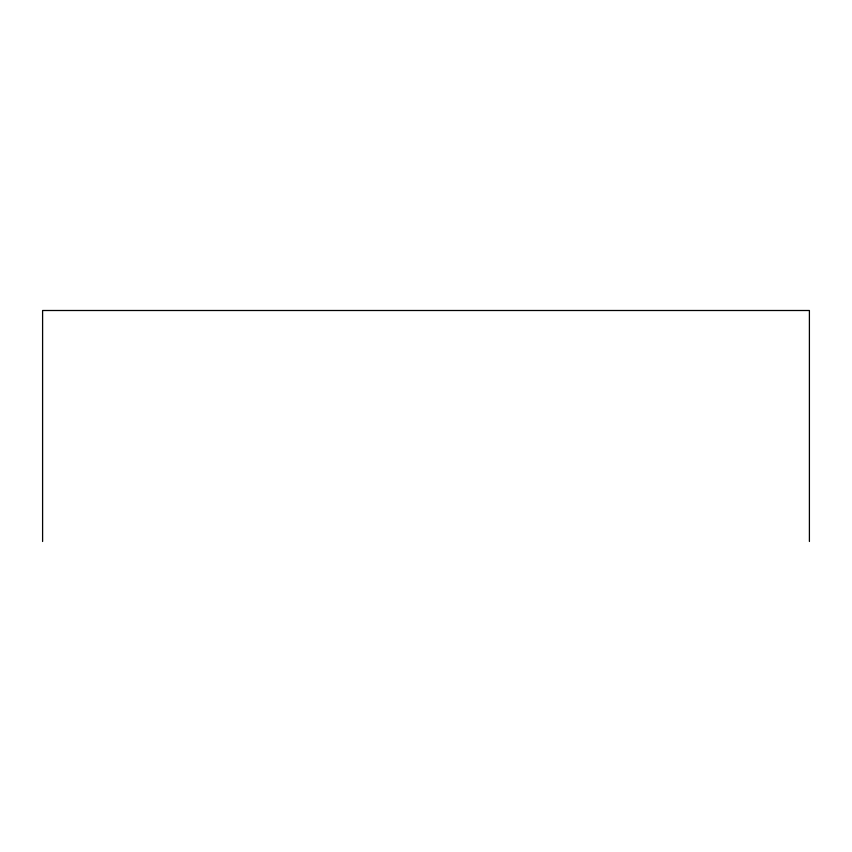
<?xml version="1.0" encoding="UTF-8"?>
<svg xmlns="http://www.w3.org/2000/svg" width="852" height="852" viewBox="0 0 852 852"><rect width="100%" height="100%" fill="white"/><g stroke="black" fill="none" stroke-linecap="round" stroke-linejoin="round"><path stroke-width="1.28" d="M809.4 541.499L809.4 310.501L42.6 310.501L42.6 541.499"/></g></svg>
